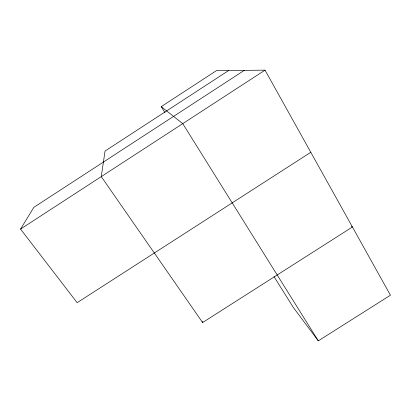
<?xml version="1.0" encoding="UTF-8"?>
<svg xmlns="http://www.w3.org/2000/svg" width="411" height="411" viewBox="0 0 411 411"><rect width="100%" height="100%" fill="white"/><g stroke="black" fill="none" stroke-linecap="round" stroke-linejoin="round"><path stroke-width="0.62" d="M310.798 152.291L77.145 302.686L20.55 229.091L33.841 207.344L244.293 70.358M164.955 112.609L161.199 106.649L216.427 70.641L265.023 70.153L390.45 295.216L318.304 340.847L293.423 307.613L273.998 276.613M228.65 70.517L105.046 151.043L101.265 176.617L202.618 322.543L352.427 226.99L351.364 226.286M20.55 229.091L265.023 70.153M161.199 106.649L182.756 123.639L318.304 340.847M202.202 321.33L202.618 322.543"/></g></svg>
